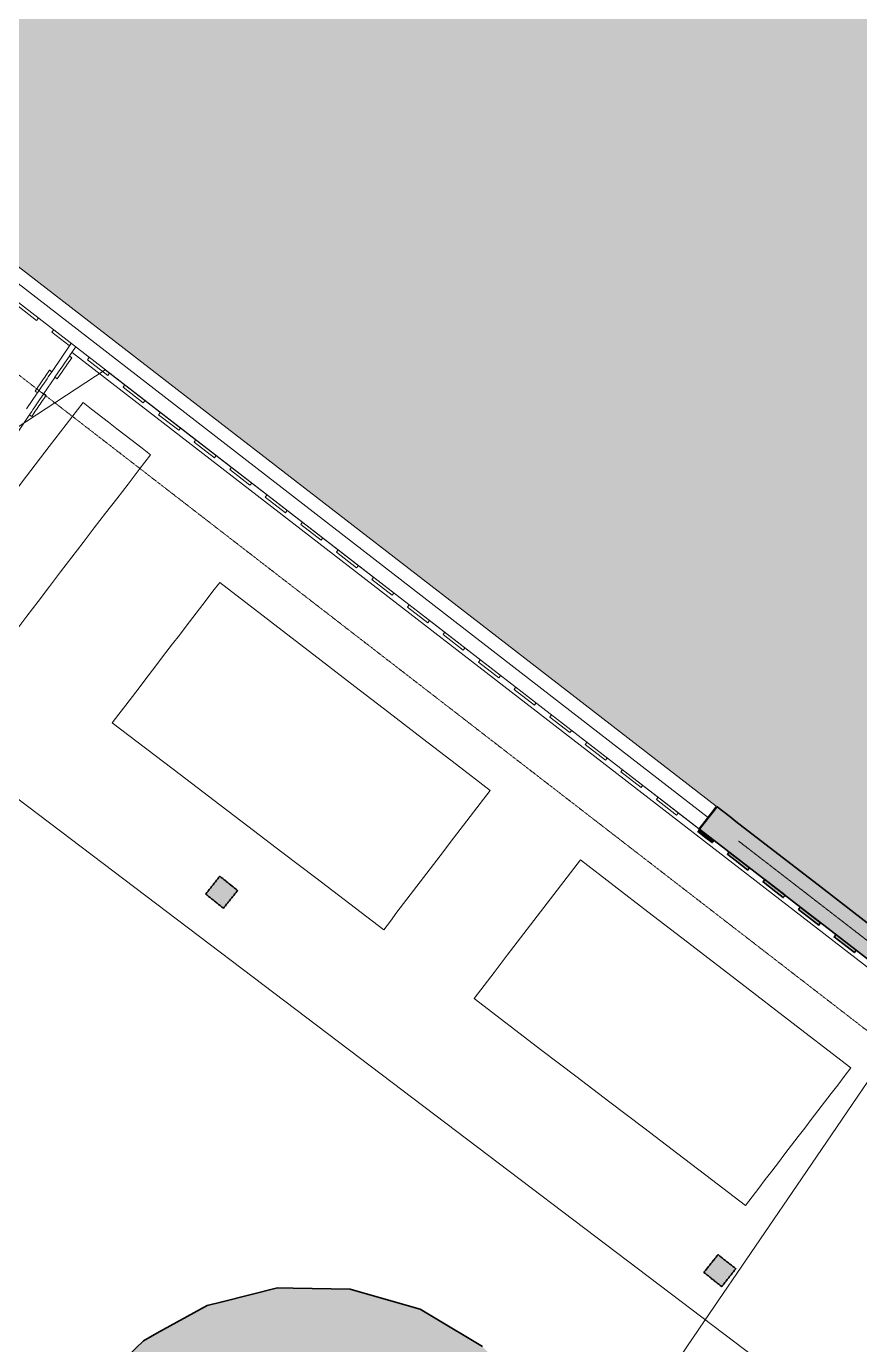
# Model space of a CAD drawing. Header units: millimetres. Extents: x -100577 to 287200, y -212120 to 238461.
# Drawn here: x 40483 to 44879, y 28818 to 35771 of the extents above; entities that cross this region are included whole.
import ezdxf

# ---------------------------------------------------------------- set-up
doc = ezdxf.new("R2010")
doc.units = ezdxf.units.MM
doc.linetypes.add('DASHED', pattern=[1.524, 1.27, -0.254])
doc.linetypes.add('PHANTOM', pattern=[6.35, 3.175, -0.635, 0.635, -0.635, 0.635, -0.635])
for name, color, linetype, lineweight in [('01_切断（構造・壁）', 7, 'Continuous', 35), ('03_切断（ガラス）', 5, 'Continuous', 13), ('06_部屋の色', 8, 'Continuous', 0), ('10_見えがかり', 7, 'Continuous', 13), ('11_見えがかり（家具）', 8, 'Continuous', 9), ('13_見えがかり（窓台・隠れた窓）', 7, 'DASHED', 9), ('20_上部（屋根の外形・梁）', 8, 'PHANTOM', 9), ('30_敷地・外構', 8, 'Continuous', 9)]:
    doc.layers.add(name, color=color, linetype=linetype, lineweight=lineweight)

msp = doc.modelspace()

# ---------------------------------------------------------------- hatches: boundary and pattern name
at = {"layer": '01_切断（構造・壁）'}
for points in [[(44194, 31602.9), (44227, 31577.4), (44676.3, 31230.2), (45216.4, 30812.9), (45591, 30523.4), (45591, 30523.4), (45591, 30523.4), (45530.4, 30445), (45500.2, 30405.9), (45499.3, 30404.7), (45499.3, 30404.7), (45499.3, 30404.7), (45263, 30587.2), (45248.1, 30598.8), (45244.6, 30601.5), (45124.6, 30694.2), (44690.6, 31029.6), (44584.6, 31111.5), (44404.9, 31250.4), (44135.2, 31458.8), (44058.9, 31517.7), (44035.3, 31536), (44078.9, 31592.5), (44106.9, 31628.7), (44118.6, 31643.9), (44122.6, 31649), (44127, 31654.7), (44127, 31654.7), (44127, 31654.7)], [(44061.3, 31497), (44026.1, 31524.1), (44030.5, 31529.8), (44035.3, 31536), (44070.4, 31508.8), (44110.5, 31477.8), (44104.5, 31470.1), (44101.4, 31466)], [(44288.9, 31321), (44222.1, 31372.7), (44183.6, 31402.4), (44182.1, 31403.6), (44188.1, 31411.3), (44191.3, 31415.4), (44192.8, 31414.3), (44231.3, 31384.5), (44298.1, 31332.9), (44294.8, 31328.6)], [(41437.1, 31188.2), (41434.7, 31190.1), (41429.3, 31194.4), (41431.2, 31196.8), (41435.5, 31202.2), (41437.4, 31204.6), (41441.7, 31210.1), (41443.6, 31212.5), (41447.9, 31217.9), (41449.8, 31220.3), (41454.2, 31225.7), (41456.1, 31228.1), (41460.4, 31233.5), (41462.3, 31235.9), (41466.6, 31241.4), (41468.5, 31243.8), (41472.8, 31249.2), (41474.7, 31251.6), (41479.1, 31257), (41481, 31259.4), (41485.3, 31264.8), (41487.2, 31267.2), (41491.5, 31272.7), (41493.4, 31275.1), (41497.7, 31280.5), (41499.6, 31282.9), (41504, 31288.3), (41506.4, 31286.4), (41511.8, 31282.1), (41514.2, 31280.2), (41519.6, 31275.9), (41522, 31274), (41527.4, 31269.6), (41529.8, 31267.7), (41535.3, 31263.4), (41537.7, 31261.5), (41543.1, 31257.2), (41545.5, 31255.3), (41550.9, 31251), (41553.3, 31249), (41558.7, 31244.7), (41561.1, 31242.8), (41566.6, 31238.5), (41569, 31236.6), (41574.4, 31232.3), (41576.8, 31230.4), (41582.2, 31226.1), (41584.6, 31224.1), (41590, 31219.8), (41592.5, 31217.9), (41597.9, 31213.6), (41596, 31211.2), (41591.6, 31205.8), (41589.7, 31203.4), (41585.4, 31198), (41583.5, 31195.6), (41579.2, 31190.1), (41577.3, 31187.7), (41573, 31182.3), (41571.1, 31179.9), (41566.7, 31174.5), (41564.8, 31172.1), (41560.5, 31166.7), (41558.6, 31164.2), (41554.3, 31158.8), (41552.4, 31156.4), (41548.1, 31151), (41546.2, 31148.6), (41541.8, 31143.2), (41539.9, 31140.8), (41535.6, 31135.4), (41533.7, 31132.9), (41529.4, 31127.5), (41527.5, 31125.1), (41523.2, 31119.7), (41520.8, 31121.6), (41515.3, 31125.9), (41512.9, 31127.8), (41507.5, 31132.2), (41505.1, 31134.1), (41499.7, 31138.4), (41497.3, 31140.3), (41491.9, 31144.6), (41489.5, 31146.5), (41484, 31150.8), (41481.6, 31152.7), (41476.2, 31157.1), (41473.8, 31159), (41468.4, 31163.3), (41466, 31165.2), (41460.6, 31169.5), (41458.2, 31171.4), (41452.7, 31175.7), (41450.3, 31177.6), (41444.9, 31182), (41442.5, 31183.9)], [(44438, 31205.8), (44369.7, 31258.6), (44373, 31262.9), (44378.9, 31270.5), (44447.2, 31217.7), (44485.7, 31187.9), (44482.4, 31183.7), (44476.5, 31176.1)], [(44625.6, 31060.9), (44557.3, 31113.7), (44560.6, 31117.9), (44566.4, 31125.5), (44634.8, 31072.7), (44673.3, 31043), (44670, 31038.7), (44664.1, 31031.1)], [(44813.2, 30915.9), (44744.9, 30968.7), (44748.2, 30973), (44754, 30980.6), (44822.4, 30927.8), (44860.8, 30898), (44857.5, 30893.8), (44851.7, 30886.2)], [(44065.4, 29192.7), (44063, 29194.6), (44057.6, 29198.9), (44059.5, 29201.3), (44063.8, 29206.8), (44065.7, 29209.2), (44070, 29214.6), (44071.9, 29217), (44076.3, 29222.4), (44078.2, 29224.8), (44082.5, 29230.2), (44084.4, 29232.6), (44088.7, 29238.1), (44090.6, 29240.5), (44094.9, 29245.9), (44096.8, 29248.3), (44101.2, 29253.7), (44103.1, 29256.1), (44107.4, 29261.5), (44109.3, 29264), (44113.6, 29269.4), (44115.5, 29271.8), (44119.8, 29277.2), (44121.8, 29279.6), (44126.1, 29285), (44128, 29287.4), (44132.3, 29292.9), (44134.7, 29290.9), (44140.1, 29286.6), (44142.5, 29284.7), (44147.9, 29280.4), (44150.3, 29278.5), (44155.8, 29274.2), (44158.2, 29272.3), (44163.6, 29267.9), (44166, 29266), (44171.4, 29261.7), (44173.8, 29259.8), (44179.2, 29255.5), (44181.6, 29253.6), (44187.1, 29249.3), (44189.5, 29247.4), (44194.9, 29243), (44197.3, 29241.1), (44202.7, 29236.8), (44205.1, 29234.9), (44210.5, 29230.6), (44213, 29228.7), (44218.4, 29224.4), (44220.8, 29222.5), (44226.2, 29218.1), (44224.3, 29215.7), (44220, 29210.3), (44218.1, 29207.9), (44213.7, 29202.5), (44211.8, 29200.1), (44207.5, 29194.7), (44205.6, 29192.3), (44201.3, 29186.8), (44199.4, 29184.4), (44195.1, 29179), (44193.2, 29176.6), (44188.8, 29171.2), (44186.9, 29168.8), (44182.6, 29163.4), (44180.7, 29161), (44176.4, 29155.5), (44174.5, 29153.1), (44170.2, 29147.7), (44168.3, 29145.3), (44163.9, 29139.9), (44162, 29137.5), (44157.7, 29132.1), (44155.8, 29129.7), (44151.5, 29124.2), (44149.1, 29126.2), (44143.7, 29130.5), (44141.3, 29132.4), (44135.8, 29136.7), (44133.4, 29138.6), (44128, 29142.9), (44125.6, 29144.8), (44120.2, 29149.1), (44117.8, 29151.1), (44112.4, 29155.4), (44110, 29157.3), (44104.5, 29161.6), (44102.1, 29163.5), (44096.7, 29167.8), (44094.3, 29169.7), (44088.9, 29174), (44086.5, 29176), (44081.1, 29180.3), (44078.7, 29182.2), (44073.2, 29186.5), (44070.8, 29188.4)], [(43322.6, 27071.9), (43280.7, 27002.1), (43125, 26743.1), (43066.5, 26686.6), (42849.1, 26476.6), (42777.9, 26437.2), (42513.6, 26290.7), (42434.7, 26271), (42141.4, 26197.9), (42060.1, 26199.3), (41757.9, 26204.6), (41679.7, 26227), (41389.2, 26310.3), (41319.4, 26352.2), (41060.4, 26507.9), (41003.9, 26566.4), (40793.9, 26783.8), (40754.5, 26855), (40608, 27119.3), (40588.3, 27198.2), (40515.2, 27491.5), (40516.6, 27572.8), (40521.9, 27875), (40544.3, 27953.2), (40627.6, 28243.7), (40669.5, 28313.4), (40825.2, 28572.5), (40883.7, 28629), (41101.1, 28838.9), (41172.3, 28878.4), (41436.6, 29024.9), (41515.5, 29044.6), (41808.8, 29117.7), (41890.1, 29116.3), (42192.3, 29111), (42270.5, 29088.6), (42561, 29005.3), (42630.7, 28963.4), (42889.8, 28807.7), (42946.3, 28749.2), (43156.2, 28531.8), (43195.7, 28460.6), (43342.2, 28196.3), (43361.9, 28117.3), (43435, 27824.1), (43433.6, 27742.8), (43428.3, 27440.6), (43405.9, 27362.4)]]:
    msp.add_hatch(color=7, dxfattribs=at).paths.add_polyline_path(points)
at = {"layer": '06_部屋の色', "true_color": 0xc9c1e3}
msp.add_hatch(color=8, dxfattribs=at).paths.add_polyline_path([(38882.2, 37731.8), (38882.7, 37733.8), (38882.8, 37734.1), (38882.9, 37734.5), (38882.9, 37734.9), (38883.6, 37737.7), (38885.1, 37744), (38926, 37913.3), (38926, 37913.3), (38977.9, 38079.5), (38981.8, 38091.9), (39044.4, 38254.3), (39049.1, 38266.5), (39122.3, 38424.4), (39127.8, 38436.2), (39211.2, 38589), (39217.5, 38600.4), (39311.9, 38749.3), (39319, 38760.5), (39328.4, 38774.2), (39338.5, 38789), (39454.6, 38959.4), (39478.6, 38994.7), (41471.5, 41918.4), (48945.8, 35769.7), (48462.5, 35180.1), (47981.3, 34588.6), (47502.4, 33995.4), (47025.6, 33400.4), (46551, 32803.7), (46078.5, 32205.3), (45608.3, 31605.1), (45296, 31204.1), (45077.8, 30922.4), (40608.9, 34375.8), (40298.7, 34615.6), (39952.5, 34883.1), (39933.1, 34898.1), (39933, 34898), (39929.6, 34900.8), (39785.4, 35020.1), (39649.3, 35148.5), (39647.7, 35150.3), (39646.2, 35151.6), (39646.3, 35151.7), (39528.9, 35278.1), (39421.2, 35178), (39417.5, 35174.6), (39407.2, 35185.8), (39282.8, 35338.6), (39168.8, 35499.4), (39065.5, 35667.2), (38973.5, 35841.5), (38895, 36017.3), (39027.5, 36076.5), (39033.8, 36079.3), (38969, 36254.3), (38968.3, 36256.8), (38915.8, 36433.6), (38915.2, 36436.2), (38874.4, 36616.1), (38874, 36618.7), (38845.1, 36800.8), (38844.8, 36803.5), (38827.9, 36987.1), (38827.9, 36988.1), (38823.1, 37172.5), (38823.1, 37174.2), (38823.1, 37174.3), (38823.2, 37176.8), (38830.5, 37361.1), (38830.8, 37363.8), (38850.2, 37547.1), (38850.7, 37549.8), (38882.1, 37731.5), (38882.2, 37731.8), (38882.2, 37731.8)])

# ---------------------------------------------------------------- linework, layer by layer
at = {"layer": '01_切断（構造・壁）'}
for points in [[(45124.6, 30694.2), (44690.6, 31029.6), (44584.6, 31111.5), (44404.9, 31250.4), (44135.2, 31458.8), (44058.9, 31517.7), (44035.3, 31536), (44078.9, 31592.5), (44106.9, 31628.7), (44118.6, 31643.9), (44122.6, 31649), (44127, 31654.7), (44127, 31654.7), (44127, 31654.7), (44194, 31602.9)], [(44194, 31602.9), (44227, 31577.4), (44676.3, 31230.2), (45216.4, 30812.9)], [(44061.3, 31497), (44026.1, 31524.1), (44030.5, 31529.8), (44035.3, 31536), (44070.4, 31508.8), (44110.5, 31477.8), (44104.5, 31470.1), (44101.4, 31466), (44061.3, 31497)], [(44288.9, 31321), (44222.1, 31372.7), (44183.6, 31402.4), (44182.1, 31403.6), (44188.1, 31411.3), (44191.3, 31415.4), (44192.8, 31414.3), (44231.3, 31384.5), (44298.1, 31332.9), (44294.8, 31328.6), (44288.9, 31321)], [(41437.1, 31188.2), (41434.7, 31190.1), (41429.3, 31194.4), (41431.2, 31196.8), (41435.5, 31202.2), (41437.4, 31204.6), (41441.7, 31210.1), (41443.6, 31212.5), (41447.9, 31217.9), (41449.8, 31220.3), (41454.2, 31225.7), (41456.1, 31228.1), (41460.4, 31233.5), (41462.3, 31235.9), (41466.6, 31241.4), (41468.5, 31243.8), (41472.8, 31249.2), (41474.7, 31251.6), (41479.1, 31257), (41481, 31259.4), (41485.3, 31264.8), (41487.2, 31267.2), (41491.5, 31272.7), (41493.4, 31275.1), (41497.7, 31280.5), (41499.6, 31282.9), (41504, 31288.3), (41506.4, 31286.4), (41511.8, 31282.1), (41514.2, 31280.2), (41519.6, 31275.9), (41522, 31274), (41527.4, 31269.6), (41529.8, 31267.7), (41535.3, 31263.4), (41537.7, 31261.5), (41543.1, 31257.2), (41545.5, 31255.3), (41550.9, 31251), (41553.3, 31249), (41558.7, 31244.7), (41561.1, 31242.8), (41566.6, 31238.5), (41569, 31236.6), (41574.4, 31232.3), (41576.8, 31230.4), (41582.2, 31226.1), (41584.6, 31224.1), (41590, 31219.8), (41592.5, 31217.9), (41597.9, 31213.6), (41596, 31211.2), (41591.6, 31205.8), (41589.7, 31203.4), (41585.4, 31198), (41583.5, 31195.6), (41579.2, 31190.1), (41577.3, 31187.7), (41573, 31182.3), (41571.1, 31179.9), (41566.7, 31174.5), (41564.8, 31172.1), (41560.5, 31166.7), (41558.6, 31164.2), (41554.3, 31158.8), (41552.4, 31156.4), (41548.1, 31151), (41546.2, 31148.6), (41541.8, 31143.2), (41539.9, 31140.8), (41535.6, 31135.4), (41533.7, 31132.9), (41529.4, 31127.5), (41527.5, 31125.1), (41523.2, 31119.7), (41520.8, 31121.6), (41515.3, 31125.9), (41512.9, 31127.8), (41507.5, 31132.2), (41505.1, 31134.1), (41499.7, 31138.4), (41497.3, 31140.3), (41491.9, 31144.6), (41489.5, 31146.5), (41484, 31150.8), (41481.6, 31152.7), (41476.2, 31157.1), (41473.8, 31159), (41468.4, 31163.3), (41466, 31165.2), (41460.6, 31169.5), (41458.2, 31171.4), (41452.7, 31175.7), (41450.3, 31177.6), (41444.9, 31182), (41442.5, 31183.9), (41437.1, 31188.2)], [(44438, 31205.8), (44369.7, 31258.6), (44373, 31262.9), (44378.9, 31270.5), (44447.2, 31217.7), (44485.7, 31187.9), (44482.4, 31183.7), (44476.5, 31176.1), (44438, 31205.8)], [(44625.6, 31060.9), (44557.3, 31113.7), (44560.6, 31117.9), (44566.4, 31125.5), (44634.8, 31072.7), (44673.3, 31043), (44670, 31038.7), (44664.1, 31031.1), (44625.6, 31060.9)], [(44813.2, 30915.9), (44744.9, 30968.7), (44748.2, 30973), (44754, 30980.6), (44822.4, 30927.8), (44860.8, 30898), (44857.5, 30893.8), (44851.7, 30886.2), (44813.2, 30915.9)], [(44065.4, 29192.7), (44063, 29194.6), (44057.6, 29198.9), (44059.5, 29201.3), (44063.8, 29206.8), (44065.7, 29209.2), (44070, 29214.6), (44071.9, 29217), (44076.3, 29222.4), (44078.2, 29224.8), (44082.5, 29230.2), (44084.4, 29232.6), (44088.7, 29238.1), (44090.6, 29240.5), (44094.9, 29245.9), (44096.8, 29248.3), (44101.2, 29253.7), (44103.1, 29256.1), (44107.4, 29261.5), (44109.3, 29264), (44113.6, 29269.4), (44115.5, 29271.8), (44119.8, 29277.2), (44121.8, 29279.6), (44126.1, 29285), (44128, 29287.4), (44132.3, 29292.9), (44134.7, 29290.9), (44140.1, 29286.6), (44142.5, 29284.7), (44147.9, 29280.4), (44150.3, 29278.5), (44155.8, 29274.2), (44158.2, 29272.3), (44163.6, 29267.9), (44166, 29266), (44171.4, 29261.7), (44173.8, 29259.8), (44179.2, 29255.5), (44181.6, 29253.6), (44187.1, 29249.3), (44189.5, 29247.4), (44194.9, 29243), (44197.3, 29241.1), (44202.7, 29236.8), (44205.1, 29234.9), (44210.5, 29230.6), (44213, 29228.7), (44218.4, 29224.4), (44220.8, 29222.5), (44226.2, 29218.1), (44224.3, 29215.7), (44220, 29210.3), (44218.1, 29207.9), (44213.7, 29202.5), (44211.8, 29200.1), (44207.5, 29194.7), (44205.6, 29192.3), (44201.3, 29186.8), (44199.4, 29184.4), (44195.1, 29179), (44193.2, 29176.6), (44188.8, 29171.2), (44186.9, 29168.8), (44182.6, 29163.4), (44180.7, 29161), (44176.4, 29155.5), (44174.5, 29153.1), (44170.2, 29147.7), (44168.3, 29145.3), (44163.9, 29139.9), (44162, 29137.5), (44157.7, 29132.1), (44155.8, 29129.7), (44151.5, 29124.2), (44149.1, 29126.2), (44143.7, 29130.5), (44141.3, 29132.4), (44135.8, 29136.7), (44133.4, 29138.6), (44128, 29142.9), (44125.6, 29144.8), (44120.2, 29149.1), (44117.8, 29151.1), (44112.4, 29155.4), (44110, 29157.3), (44104.5, 29161.6), (44102.1, 29163.5), (44096.7, 29167.8), (44094.3, 29169.7), (44088.9, 29174), (44086.5, 29176), (44081.1, 29180.3), (44078.7, 29182.2), (44073.2, 29186.5), (44070.8, 29188.4), (44065.4, 29192.7)], [(40883.7, 28629), (41101.1, 28838.9), (41172.3, 28878.4), (41436.6, 29024.9), (41515.5, 29044.6), (41808.8, 29117.7), (41890.1, 29116.3), (42192.3, 29111), (42270.5, 29088.6), (42561, 29005.3), (42630.7, 28963.4), (42889.8, 28807.7)]]:
    msp.add_lwpolyline(points, dxfattribs=at)
at = {"layer": '03_切断（ガラス）'}
msp.add_lwpolyline([(40126.9, 34655.5), (44082.1, 31596.7)], dxfattribs=at)
at = {"layer": '10_見えがかり'}
for points in [[(40174.7, 34708.8), (40174.7, 34708.8), (41504, 33681.6), (42833.7, 32654.1), (44123, 31657.8), (44118.6, 31652.1), (44114.7, 31646.9), (44114.6, 31646.9), (44075, 31595.6), (44031.3, 31539), (44031.3, 31539), (42741.3, 32535.9), (40083, 34590.2), (40131, 34652.3), (40174.7, 34708.8)], [(40545.3, 34230.4), (40537.3, 34220.1), (40430.5, 34302.6)], [(40618.1, 34157.7), (40626, 34168)], [(40709.4, 34087.1), (40618.1, 34157.7)], [(40619.1, 33951.1), (40718.3, 34096.7)], [(40742.1, 34078.3), (40711.5, 34033.4)], [(40637.4, 33918), (40636.4, 33918.7), (40635.3, 33919.5), (40634.3, 33920.2), (40666, 33966.6), (40672.3, 33975.9), (40678.6, 33985.2), (40685, 33994.5), (40710.3, 34031.7), (40711.4, 34031), (40713.4, 34029.6), (40714.5, 34028.9), (40716.5, 34027.5), (40717.6, 34026.8), (40718.6, 34026.1), (40719.6, 34025.4), (40721.7, 34024), (40722.7, 34023.3), (40697.4, 33986.1), (40691, 33976.8), (40684.7, 33967.5), (40678.4, 33958.2), (40672, 33948.9), (40665.7, 33939.6), (40646.7, 33911.7), (40645.7, 33912.4), (40644.6, 33913.1), (40643.6, 33913.8), (40641.5, 33915.2), (40640.5, 33915.9), (40639.5, 33916.6), (40638.4, 33917.3), (40637.4, 33918)], [(40725.6, 34050.6), (46928.7, 29257.1), (46947.6, 29281.6), (47246.5, 29050.7)], [(40805.7, 34012.7), (40813.6, 34023)], [(40920.4, 33940.5), (40912.5, 33930.2), (40805.7, 34012.7)], [(40605.6, 33957.9), (40606.6, 33957.2), (40608.7, 33955.8), (40609.7, 33955.1), (40610.7, 33954.4), (40612.8, 33953), (40614.9, 33951.6), (40615.9, 33950.9), (40616.9, 33950.2), (40618, 33949.4), (40598.9, 33921.6), (40592.6, 33912.3), (40573.6, 33884.4), (40567.3, 33875.1), (40541.9, 33837.9), (40539.9, 33839.3), (40529.5, 33846.3), (40567.5, 33902.1), (40573.9, 33911.4), (40580.2, 33920.7), (40586.6, 33930), (40605.6, 33957.9)], [(40633.2, 33918.5), (40576.3, 33835)], [(40993.3, 33867.8), (41001.2, 33878.1)], [(41108, 33795.5), (41100.1, 33785.2), (40993.3, 33867.8)], [(40483.9, 33752.8), (40540.8, 33836.2)], [(40502.2, 33719.7), (40500.2, 33721.1), (40499.1, 33721.8), (40505.5, 33731.1), (40511.8, 33740.4), (40518.1, 33749.7), (40524.5, 33759), (40556.1, 33805.5), (40562.5, 33814.8), (40568.8, 33824.1), (40575.2, 33833.4), (40576.2, 33832.7), (40578.3, 33831.3), (40579.3, 33830.6), (40580.3, 33829.9), (40581.4, 33829.2), (40582.4, 33828.5), (40584.5, 33827.1), (40586.5, 33825.6), (40587.6, 33824.9), (40574.9, 33806.4), (40568.5, 33797.1), (40562.2, 33787.8), (40555.9, 33778.5), (40549.5, 33769.2), (40543.2, 33759.9), (40536.9, 33750.6), (40530.5, 33741.3), (40524.2, 33732), (40511.5, 33713.4), (40509.5, 33714.8), (40508.4, 33715.5), (40506.4, 33716.9), (40504.3, 33718.3), (40502.2, 33719.7)], [(41180.8, 33722.8), (41188.8, 33733.1)], [(41295.6, 33650.6), (41287.7, 33640.3), (41180.8, 33722.8)], [(40498, 33720.2), (40441.1, 33636.7)], [(41368.4, 33577.9), (41376.4, 33588.2)], [(41483.2, 33505.6), (41475.2, 33495.3), (41368.4, 33577.9)], [(41556, 33432.9), (41563.9, 33443.2)], [(41670.8, 33360.7), (41662.8, 33350.4), (41556, 33432.9)], [(41743.6, 33288), (41751.5, 33298.2)], [(41858.3, 33215.7), (41850.4, 33205.4), (41743.6, 33288)], [(41931.2, 33143), (41939.1, 33153.3)], [(42045.9, 33070.7), (42038, 33060.5), (41931.2, 33143)], [(42118.7, 32998.1), (42126.7, 33008.3)], [(42233.5, 32925.8), (42225.6, 32915.5), (42118.7, 32998.1)], [(42306.3, 32853.1), (42314.3, 32863.4)], [(42421.1, 32780.8), (42413.1, 32770.6), (42306.3, 32853.1)], [(42493.9, 32708.1), (42501.8, 32718.4)], [(42608.7, 32635.9), (42600.7, 32625.6), (42493.9, 32708.1)], [(42681.5, 32563.2), (42689.4, 32573.5)], [(42796.2, 32490.9), (42788.3, 32480.6), (42681.5, 32563.2)], [(42869.1, 32418.2), (42877, 32428.5)], [(42983.8, 32346), (42975.9, 32335.7), (42869.1, 32418.2)], [(43056.6, 32273.3), (43064.6, 32283.6)], [(43171.4, 32201), (43163.5, 32190.7), (43056.6, 32273.3)], [(43244.2, 32128.3), (43252.2, 32138.6)], [(43359, 32056.1), (43351, 32045.8), (43244.2, 32128.3)], [(43431.8, 31983.4), (43439.7, 31993.7)], [(43546.6, 31911.1), (43538.6, 31900.8), (43431.8, 31983.4)], [(43619.4, 31838.4), (43627.3, 31848.7)], [(43734.1, 31766.2), (43726.2, 31755.9), (43619.4, 31838.4)], [(43807, 31693.5), (43814.9, 31703.8)], [(43921.7, 31621.2), (43913.8, 31610.9), (43807, 31693.5)]]:
    msp.add_lwpolyline(points, dxfattribs=at)
at = {"layer": '11_見えがかり（家具）'}
for points in [[(40306.4, 33166.8), (40484.9, 33399.2), (40603.9, 33554.1), (40663.4, 33631.5), (40722.9, 33708.9), (40782.4, 33786.4), (40826.9, 33752), (40916, 33683.3), (40960.5, 33649), (41005.1, 33614.6), (41094.2, 33545.9), (41138.7, 33511.6), (41079.3, 33434.3), (41020, 33357), (40960.6, 33279.7), (40901.2, 33202.5), (40841.8, 33125.2), (40782.5, 33047.9), (40723.1, 32970.6), (40663.7, 32893.3), (40604.6, 32815.8), (40545.5, 32738.3), (40486.5, 32660.8), (40427.4, 32583.4)], [(41219.6, 32467.9), (41255.1, 32514.1), (41290.5, 32560.4), (41326, 32606.6), (41397, 32699.1), (41432.4, 32745.3), (41467.9, 32791.6), (41503.4, 32837.8), (42038.5, 32426.4), (42216.9, 32289.2), (42395.2, 32152.1), (42573.6, 32014.9), (42752, 31877.8), (42930.3, 31740.7), (42895.2, 31694.8), (42789.7, 31557.3), (42754.5, 31511.4), (42719.3, 31465.6), (42684.1, 31419.7), (42649, 31373.9), (42613.9, 31327.9), (42578.8, 31282), (42543.8, 31236.1), (42508.7, 31190.2), (42473.6, 31144.2), (42438.5, 31098.3), (42403.5, 31052.4), (42368.4, 31006.5), (42189.4, 31142.8), (42010.5, 31279.2), (41831.5, 31415.5), (41652.5, 31551.9), (41473.5, 31688.3), (41294.6, 31824.6), (40936.6, 32097.3), (40972, 32143.7), (41007.4, 32190), (41042.7, 32236.3), (41078.1, 32282.6), (41113.5, 32328.9), (41148.9, 32375.2), (41219.6, 32467.9)], [(43125.4, 31009.2), (43160.5, 31054.9), (43195.6, 31100.6), (43230.6, 31146.3), (43265.7, 31192.1), (43300.8, 31237.8), (43335.9, 31283.5), (43370.9, 31329.2), (43406, 31374.9), (43762.7, 31100.7), (43941.1, 30963.5), (44297.9, 30689.2), (44476.2, 30552.1), (44833, 30277.8), (44798.2, 30232.5), (44763.4, 30187.1), (44728.7, 30141.8), (44693.9, 30096.5), (44659.1, 30051.1), (44624.3, 30005.8), (44589.6, 29960.5), (44554.8, 29915.2), (44520.1, 29869.8), (44485.5, 29824.4), (44450.8, 29779), (44416.1, 29733.6), (44381.4, 29688.2), (44346.8, 29642.7), (44312.1, 29597.3), (44277.4, 29551.9), (44098.5, 29688.3), (43919.5, 29824.7), (43740.5, 29961), (43561.5, 30097.4), (43382.6, 30233.7), (43203.6, 30370.1), (42845.7, 30642.8), (42915.6, 30734.4), (42950.6, 30780.2), (43020.5, 30871.8), (43055.5, 30917.6), (43125.4, 31009.2)]]:
    msp.add_lwpolyline(points, dxfattribs=at)
at = {"layer": '13_見えがかり（窓台・隠れた窓）'}
msp.add_lwpolyline([(44240.3, 31474.3), (44952.3, 30923.8)], dxfattribs=at)
at = {"layer": '20_上部（屋根の外形・梁）'}
msp.add_lwpolyline([(45154.9, 30291.6), (44842.9, 30532.7), (44530.9, 30773.8), (44218.9, 31014.9), (43906.9, 31256), (43594.9, 31497.1), (43282.9, 31738.2), (42970.9, 31979.4), (42658.9, 32220.5), (42346.8, 32461.6), (42034.8, 32702.7), (41722.8, 32943.8), (41410.8, 33184.9), (41098.8, 33426.1), (41098.8, 33426.1), (40854.9, 33614.5), (40563, 33840), (40271.2, 34065.6)], dxfattribs=at)
at = {"layer": '30_敷地・外構'}
for points in [[(37388.8, 28726.5), (37215.3, 28844.7), (37545.7, 29415.5), (38027.3, 30122), (38508.8, 30828.4), (38990.4, 31534.9), (39471.9, 32241.4), (39953.4, 32947.9), (40435, 33654.4), (40899.3, 33959.3), (41336, 33621.9), (41772.7, 33284.4), (42209.4, 32946.9), (42646.2, 32609.4), (43082.9, 32272), (43519.6, 31934.5), (43956.3, 31597)], [(46137.1, 27379.3), (40320.6, 31784)], [(43956.3, 31597), (44363.7, 31282.2), (44771.1, 30967.4), (45178.4, 30652.6)], [(43524.2, 28155), (44061.6, 28943.4), (44599, 29731.9), (45136.4, 30520.3)]]:
    msp.add_lwpolyline(points, dxfattribs=at)

doc.saveas('drawing.dxf')
